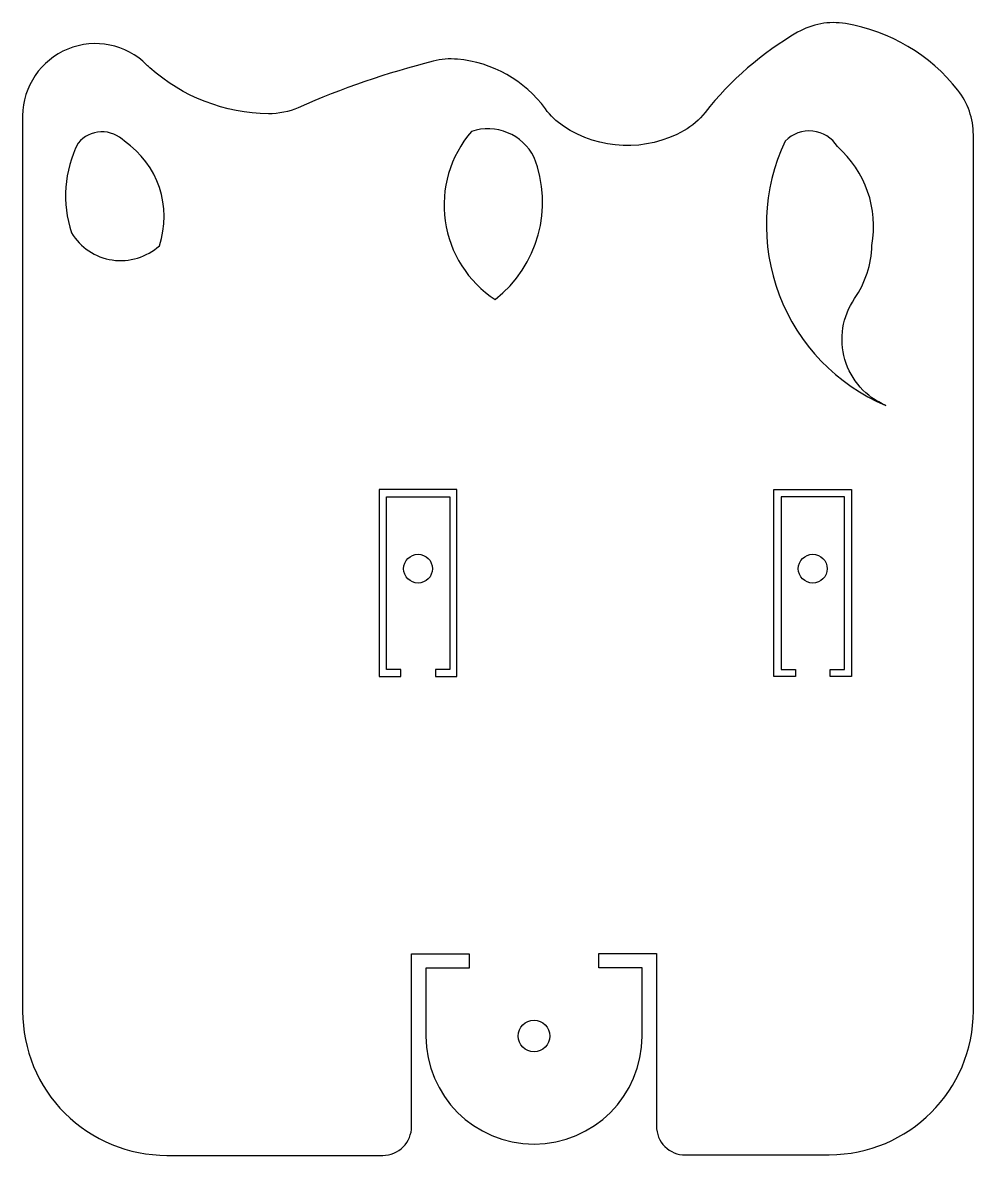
# Model space of a CAD drawing. Header units: millimetres. Extents: x 9.4 to 75.4, y -64.2 to 14.4.
import ezdxf

# ---------------------------------------------------------------- set-up
doc = ezdxf.new("R2010")
doc.units = ezdxf.units.MM
doc.layers.get('0').update_dxf_attribs({"true_color": 0xffffff})

msp = doc.modelspace()

# ---------------------------------------------------------------- linework, layer by layer
at = {"color": 7, "linetype": 'Continuous', "lineweight": 25, "true_color": 0xffffff}
for points in [[(52.425, -51.2), (49.425, -51.2), (49.425, -50.2), (53.425, -50.2), (53.425, -62.197, 0.414676), (55.428, -64.197), (65.425, -64.181, 0.414213), (75.425, -54.181), (75.425, 6.658, 0.167993), (74.357, 9.747, 0.187217), (66.547, 14.375, 0.17386), (63.226, 13.772, 0.095535), (56.802, 8.202, -0.097411), (55.339, 6.943, -0.284182), (46.966, 7.256, -0.087245), (45.717, 8.456, 0.216154), (39.604, 11.903, 0.084458), (37.932, 11.768, 0.041343), (28.559, 8.537, -0.106732), (26.491, 8.114, -0.181236), (18.265, 11.299, -0.014763), (18.05, 11.501, 0.666082), (9.425, 7.974), (9.425, -54.227, 0.414619), (19.439, -64.227), (34.425, -64.227, 0.414214), (36.425, -62.227), (36.425, -50.227), (40.425, -50.227), (40.425, -51.227), (37.425, -51.227), (37.425, -55.941, 1), (52.425, -55.941), (52.425, -51.2)], [(42.233, -4.791, 0.329388), (44.94, 5.088, 0.374166), (40.578, 6.88, 0.453805), (42.233, -4.791)]]:
    msp.add_lwpolyline(points, format="xyb", dxfattribs=at)
for points in [[(18.916, -1.048, 0.333292), (16.497, 6.207, 0.4414), (13.273, 6.083, 0.196611), (12.808, -0.149, 0.47187)], [(62.368, 6.222, 0.426444), (69.356, -12.15, -0.473522), (67.18, -4.726, 0.142982), (68.385, -1.03, 0.261779), (65.994, 5.836, 0.487489)]]:
    msp.add_lwpolyline(points, format="xyb", close=True, dxfattribs=at)
for points in [[(39.075, -30.481), (38.075, -30.481), (38.075, -30.981), (39.575, -30.981), (39.575, -17.981), (34.175, -17.981), (34.175, -30.981), (35.675, -30.981), (35.675, -30.481), (34.675, -30.481), (34.675, -18.481), (39.075, -18.481)], [(63.075, -30.481), (63.075, -30.981), (61.575, -30.981), (61.575, -17.981), (66.975, -17.981), (66.975, -30.981), (65.475, -30.981), (65.475, -30.481), (66.475, -30.481), (66.475, -18.481), (62.075, -18.481), (62.075, -30.481)]]:
    msp.add_lwpolyline(points, close=True, dxfattribs=at)
for centre, radius in [((36.875, -23.481), 1), ((64.275, -23.481), 1), ((44.925, -55.941), 1.1)]:
    msp.add_circle(centre, radius, dxfattribs=at)

doc.saveas('drawing.dxf')
